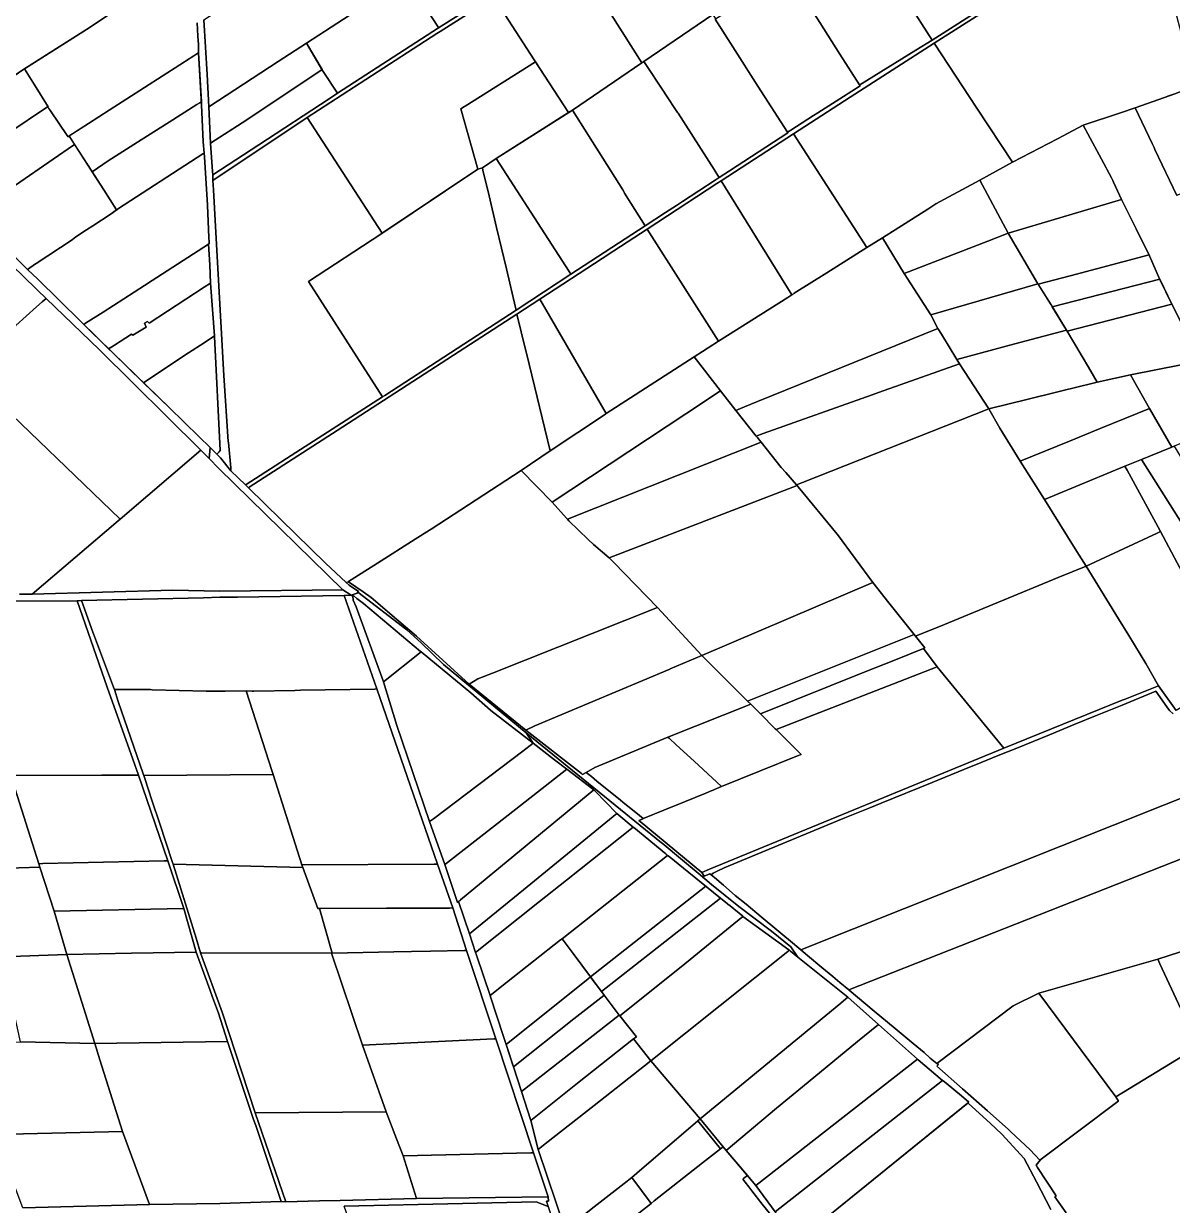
# Model space of a CAD drawing. Header units: metres. Extents: x 3 to 1005126, y 39 to 4383651.
# Drawn here: x 489042 to 489941, y 4373113 to 4374039 of the extents above; entities that cross this region are included whole.
import ezdxf

# ---------------------------------------------------------------- set-up
doc = ezdxf.new("R2010")
doc.units = ezdxf.units.M
doc.header["$MEASUREMENT"] = 0
doc.layers.add('TM_Llucmajor', color=7, linetype='Continuous')

msp = doc.modelspace()

# ---------------------------------------------------------------- linework, layer by layer
at = {"layer": 'TM_Llucmajor', "linetype": 'Continuous', "flags": 128}
for points in [[(489734.33, 4374055.47), (489696.06, 4374115.42), (489755.36, 4374151.7), (489790.31, 4374175.2), (489811.63, 4374189.63), (489855, 4374119.71), (489867.98, 4374098.77), (489844.01, 4374083.51), (489753.3, 4374025.76), (489734.33, 4374055.47)], [(489310.31, 4374125.18), (489350.76, 4374151.03), (489361.27, 4374134.95), (489363.02, 4374132.27), (489396.07, 4374081.69), (489408.02, 4374063.39), (489409.03, 4374061.86), (489366.96, 4374035.47), (489366.34, 4374036.43), (489342.5, 4374073.47), (489339.53, 4374078.1), (489310.34, 4374123.29), (489309.48, 4374124.63), (489310.31, 4374125.18)], [(489526.14, 4374008.02), (489469.5, 4374097.47), (489525.41, 4374132.42), (489581.59, 4374045.78), (489527.71, 4374009.09), (489526.14, 4374008.02)], [(489310.34, 4374123.29), (489339.53, 4374078.1), (489341.81, 4374074.55), (489340.3, 4374073.56), (489334.41, 4374069.69), (489331.17, 4374067.56), (489263.54, 4374023.24), (489241.52, 4374008.88), (489187.26, 4373973.53), (489185.78, 4373998.87), (489183.35, 4374041.62), (489196.65, 4374050.18), (489229.47, 4374071.27), (489309.48, 4374124.63), (489310.34, 4374123.29)], [(489869.64, 4374096.26), (489909.89, 4374123.15), (489924.63, 4374120.67), (489959.23, 4373989.56), (489951.33, 4373986.7), (489943.19, 4373983.72), (489938.58, 4373982.08), (489935.21, 4373980.88), (489912.18, 4373972.7), (489900.85, 4373968.91), (489871.66, 4373959.11), (489851.55, 4373948.58), (489816.22, 4373930.08), (489788.37, 4373972.5), (489755.01, 4374023.34), (489790.66, 4374046.02), (489834.99, 4374074.22), (489863.98, 4374092.66), (489869.64, 4374096.26)], [(489696.82, 4373990.84), (489696.5, 4373990.62), (489681.16, 4374014.71), (489665.43, 4374039.41), (489640.58, 4374078.34), (489639.76, 4374077.82), (489637.82, 4374080.77), (489696.06, 4374115.42), (489734.33, 4374055.47), (489753.3, 4374025.76), (489740.65, 4374017.93), (489696.82, 4373990.84)], [(489471.87, 4373970.97), (489468.74, 4373968.97), (489441.85, 4374010.22), (489410.2, 4374059.28), (489469.5, 4374097.47), (489526.14, 4374008.02), (489471.87, 4373970.97)], [(489341.81, 4374074.55), (489342.5, 4374073.47), (489366.34, 4374036.43), (489366.96, 4374035.47), (489287.91, 4373984.09), (489276.25, 4374002.07), (489263.54, 4374023.24), (489331.17, 4374067.56), (489334.41, 4374069.69), (489340.3, 4374073.56), (489341.81, 4374074.55)], [(489696.5, 4373990.62), (489696.99, 4373989.85), (489683.97, 4373981.61), (489663.78, 4373968.78), (489660.43, 4373966.65), (489642.65, 4373955.31), (489640.06, 4373953.66), (489617, 4373989.72), (489597.26, 4374020.42), (489583.51, 4374042.21), (489583.86, 4374042.43), (489591.42, 4374047.21), (489615.5, 4374062.43), (489639.76, 4374077.82), (489640.58, 4374078.34), (489665.43, 4374039.41), (489681.16, 4374014.71), (489696.5, 4373990.62)], [(489322.78, 4373874.61), (489264.22, 4373965.11), (489365.57, 4374030.8), (489368.3, 4374032.54), (489410.2, 4374059.28), (489441.85, 4374010.22), (489442.86, 4374008.67), (489387.72, 4373974.03), (489387.29, 4373973.76), (489384.32, 4373971.89), (489397.8, 4373924.73), (489322.78, 4373874.61)], [(489640.37, 4373953.18), (489594.74, 4373923.43), (489586.7, 4373918.18), (489585.67, 4373919.78), (489582.69, 4373924.43), (489554.46, 4373968.44), (489553.98, 4373969.18), (489544.35, 4373983.81), (489543.65, 4373984.87), (489527.71, 4374009.09), (489581.59, 4374045.78), (489583.86, 4374042.43), (489583.51, 4374042.21), (489597.26, 4374020.42), (489617, 4373989.72), (489640.06, 4373953.66), (489640.37, 4373953.18)], [(489216.94, 4373963.43), (489188.44, 4373945.09), (489187.26, 4373973.53), (489241.52, 4374008.88), (489263.54, 4374023.24), (489275.91, 4374002.64), (489216.94, 4373963.43)], [(489702.34, 4373863.38), (489644.73, 4373952.28), (489689.28, 4373980.99), (489755.01, 4374023.34), (489788.37, 4373972.5), (489816.22, 4373930.08), (489790.68, 4373916.14), (489756.25, 4373897.5), (489749.9, 4373893.46), (489714.43, 4373870.92), (489702.34, 4373863.38)], [(489177.81, 4374014.87), (489179.04, 4374015.66), (489181.37, 4373977.53), (489180.04, 4373976.51), (489177.89, 4373975.24), (489156.19, 4373961.53), (489134.21, 4373947.67), (489108.54, 4373931.27), (489095.85, 4373922.73), (489095.16, 4373923.8), (489078.25, 4373950.25), (489077.93, 4373950.72), (489092.97, 4373960.38), (489109.23, 4373970.82), (489122.97, 4373979.65), (489164.51, 4374006.32), (489177.81, 4374014.87)], [(489387.72, 4373974.03), (489442.86, 4374008.67), (489468.74, 4373968.97), (489412.21, 4373932.97), (489401.3, 4373925.77), (489397.8, 4373924.73), (489384.32, 4373971.89), (489387.29, 4373973.76), (489387.72, 4373974.03)], [(489511.13, 4373908.41), (489471.87, 4373970.97), (489526.14, 4374008.02), (489527.71, 4374009.09), (489543.65, 4373984.87), (489544.35, 4373983.81), (489553.98, 4373969.18), (489554.46, 4373968.44), (489582.69, 4373924.43), (489585.67, 4373919.78), (489586.7, 4373918.18), (489583.62, 4373916.17), (489558, 4373899.38), (489553.21, 4373896.24), (489544.58, 4373890.66), (489528.73, 4373880.4), (489512.65, 4373905.99), (489512.52, 4373906.2), (489511.13, 4373908.41)], [(488977.09, 4373959.45), (489004.22, 4373977.59), (489016.95, 4373986.11), (489034.88, 4373997.88), (489041.6, 4374002.47), (489042.97, 4374003.34), (489050.76, 4373990.79), (489061.32, 4373973.61), (489061.08, 4373973.46), (489061.05, 4373973.51), (489029.88, 4373952.66), (488974.33, 4373915.51), (488972.74, 4373917.06), (488949.63, 4373939.74), (488977.09, 4373959.45)], [(489216.94, 4373963.43), (489275.91, 4374002.64), (489276.25, 4374002.07), (489287.91, 4373984.09), (489281.43, 4373979.8), (489226.23, 4373943.8), (489190.23, 4373920.33), (489190.14, 4373923.01), (489189.59, 4373930.29), (489188.44, 4373945.09), (489216.94, 4373963.43)], [(489925.51, 4373944.75), (489912.18, 4373972.7), (489935.21, 4373980.88), (489943.19, 4373983.72), (489951.33, 4373986.7), (489983.22, 4373920.97), (489982.08, 4373920.46), (489980.52, 4373919.78), (489953.12, 4373907.7), (489951.17, 4373906.84), (489944.86, 4373904.06), (489927.67, 4373940.22), (489927.01, 4373941.61), (489925.51, 4373944.75)], [(489061.05, 4373973.51), (489063.19, 4373970.32), (489076.19, 4373950.96), (489076.83, 4373950.01), (489077.93, 4373950.72), (489078.25, 4373950.25), (489082.18, 4373944.11), (489081.18, 4373943.55), (489065.33, 4373932.58), (489035.95, 4373912.24), (489000.55, 4373889.93), (488974.33, 4373915.51), (489029.88, 4373952.66), (489061.05, 4373973.51)], [(489180.04, 4373976.51), (489181.37, 4373977.53), (489181.52, 4373974.94), (489182.81, 4373946.07), (489183.5, 4373937.24), (489182.51, 4373936.62), (489116.51, 4373893.78), (489115.54, 4373893.2), (489114.94, 4373892.77), (489104.94, 4373908.59), (489095.85, 4373922.73), (489108.54, 4373931.27), (489134.21, 4373947.67), (489156.19, 4373961.53), (489177.89, 4373975.24), (489180.04, 4373976.51)], [(489263.29, 4373964.51), (489264.22, 4373965.11), (489322.78, 4373874.61), (489321.76, 4373873.93), (489265.12, 4373836.74), (489323.17, 4373746.34), (489244.45, 4373695.89), (489242.73, 4373694.79), (489216.38, 4373677.9), (489215.81, 4373677.55), (489204.53, 4373688.56), (489204.4, 4373690.94), (489202.51, 4373710.73), (489202.42, 4373711.6), (489199.02, 4373763.21), (489196.61, 4373805.06), (489192.35, 4373879.8), (489190.74, 4373908.5), (489190.35, 4373915.9), (489263.29, 4373964.51)], [(489469.26, 4373844.55), (489412.21, 4373932.97), (489471.87, 4373970.97), (489511.13, 4373908.41), (489512.52, 4373906.2), (489512.65, 4373905.99), (489528.73, 4373880.4), (489470.49, 4373842.63), (489469.26, 4373844.55)], [(489812.83, 4373874.58), (489790.68, 4373916.14), (489816.22, 4373930.08), (489851.55, 4373948.58), (489871.66, 4373959.11), (489889.5, 4373925.62), (489889.99, 4373924.73), (489893.7, 4373917.96), (489894.85, 4373915.86), (489895.4, 4373914.64), (489901.67, 4373900.84), (489817.26, 4373875.89), (489812.83, 4373874.58)], [(489081.18, 4373943.55), (489082.18, 4373944.11), (489095.16, 4373923.8), (489104.94, 4373908.59), (489114.94, 4373892.77), (489110.75, 4373889.8), (489096.41, 4373880.45), (489091.46, 4373877.22), (489083.17, 4373871.75), (489080.45, 4373869.66), (489080.24, 4373869.5), (489052.05, 4373850.85), (489051.48, 4373850.46), (489045.19, 4373846.1), (489000.55, 4373889.93), (489035.95, 4373912.24), (489065.33, 4373932.58), (489081.18, 4373943.55)], [(489643.5, 4373826.34), (489588.11, 4373915.51), (489644.73, 4373952.28), (489702.34, 4373863.38), (489670.92, 4373843.53), (489670.82, 4373843.47), (489645.4, 4373827.54), (489645.31, 4373827.48), (489643.5, 4373826.34)], [(489182.51, 4373936.62), (489183.5, 4373937.24), (489183.69, 4373934.37), (489186.09, 4373896.51), (489187.16, 4373871.13), (489187.41, 4373867.68), (489187.52, 4373866.13), (489187.04, 4373865.89), (489142.82, 4373837.43), (489136.81, 4373833.56), (489104.46, 4373812.74), (489090.65, 4373804.02), (489089.38, 4373803.14), (489086.99, 4373805.51), (489053.29, 4373838.62), (489045.28, 4373846.06), (489045.19, 4373846.1), (489051.48, 4373850.46), (489052.05, 4373850.85), (489080.24, 4373869.5), (489080.45, 4373869.66), (489083.17, 4373871.75), (489091.46, 4373877.22), (489096.41, 4373880.45), (489110.75, 4373889.8), (489115.54, 4373893.2), (489116.51, 4373893.78), (489182.51, 4373936.62)], [(489321.76, 4373873.93), (489397.8, 4373924.73), (489401.3, 4373925.77), (489401.77, 4373923.8), (489406.51, 4373903.94), (489412.46, 4373878.96), (489420.16, 4373846.67), (489427.35, 4373816.49), (489427.85, 4373814.4), (489324.89, 4373747.44), (489323.17, 4373746.34), (489265.12, 4373836.74), (489321.76, 4373873.93)], [(489401.77, 4373923.8), (489401.3, 4373925.77), (489412.21, 4373932.97), (489469.26, 4373844.55), (489470.49, 4373842.63), (489427.85, 4373814.4), (489427.35, 4373816.49), (489420.16, 4373846.67), (489412.46, 4373878.96), (489406.51, 4373903.94), (489401.77, 4373923.8)], [(489731.47, 4373843.08), (489714.43, 4373870.92), (489749.9, 4373893.46), (489756.25, 4373897.5), (489790.68, 4373916.14), (489812.83, 4373874.58), (489796.88, 4373868.4), (489731.47, 4373843.08)], [(489586.19, 4373790), (489530.31, 4373877.85), (489584.87, 4373913.4), (489588.11, 4373915.51), (489643.5, 4373826.34), (489640.36, 4373824.35), (489586.19, 4373790)], [(489861.39, 4373841.32), (489836.22, 4373834.63), (489836.03, 4373834.94), (489812.83, 4373874.58), (489817.26, 4373875.89), (489901.67, 4373900.84), (489913.08, 4373877.98), (489923.16, 4373857.74), (489861.39, 4373841.32)], [(489498.24, 4373733.3), (489446.39, 4373822.95), (489495.15, 4373854.84), (489504.28, 4373860.82), (489530.31, 4373877.85), (489586.19, 4373790), (489573.57, 4373781.91), (489566.96, 4373777.67), (489498.24, 4373733.3)], [(489587.79, 4373751.14), (489566.96, 4373777.67), (489573.57, 4373781.91), (489586.19, 4373790), (489640.36, 4373824.35), (489643.5, 4373826.34), (489645.31, 4373827.48), (489645.4, 4373827.54), (489670.82, 4373843.47), (489670.92, 4373843.53), (489702.34, 4373863.38), (489714.43, 4373870.92), (489731.47, 4373843.08), (489752.21, 4373810.77), (489757.86, 4373800), (489616.65, 4373742.76), (489606.34, 4373738.59), (489603.35, 4373737.37), (489599.63, 4373735.86), (489587.79, 4373751.14)], [(489752.21, 4373810.77), (489731.47, 4373843.08), (489796.88, 4373868.4), (489812.83, 4373874.58), (489836.03, 4373834.94), (489752.21, 4373810.77)], [(489188.58, 4373835.34), (489183.59, 4373832.39), (489140.56, 4373804.26), (489139.22, 4373805.37), (489136.78, 4373804.26), (489138.26, 4373801), (489127.77, 4373794.81), (489126.66, 4373795.58), (489113.37, 4373786.98), (489111.31, 4373785.59), (489109.87, 4373784.72), (489108.73, 4373784.03), (489089.38, 4373803.14), (489090.65, 4373804.02), (489104.46, 4373812.74), (489136.81, 4373833.56), (489142.82, 4373837.43), (489187.04, 4373865.89), (489187.87, 4373849.93), (489188.58, 4373835.34)], [(489931.28, 4373838.93), (489931.49, 4373838.5), (489847.35, 4373816.84), (489846.41, 4373818.38), (489836.22, 4373834.63), (489861.39, 4373841.32), (489923.16, 4373857.74), (489923.55, 4373856.97), (489931.28, 4373838.93)], [(488966.96, 4373796.12), (488966.24, 4373796.82), (488994.51, 4373818.74), (488994.7, 4373818.88), (489012.15, 4373832.65), (489012.34, 4373832.8), (489015.04, 4373834.97), (489033.04, 4373849.46), (489051.77, 4373831.33), (489053.22, 4373829.91), (489059.79, 4373823.56), (489056.73, 4373820.83), (489052.23, 4373816.82), (489036.04, 4373802.4), (488996.26, 4373767.59), (488989.26, 4373774.32), (488987.2, 4373776.3), (488986.04, 4373777.4), (488966.96, 4373796.12)], [(489191.64, 4373794.12), (489183.56, 4373788.84), (489171.3, 4373780.82), (489155.22, 4373770.15), (489136.07, 4373757.55), (489135.91, 4373757.7), (489111.98, 4373780.82), (489108.73, 4373784.03), (489109.87, 4373784.72), (489111.31, 4373785.59), (489113.37, 4373786.98), (489126.66, 4373795.58), (489127.77, 4373794.81), (489138.26, 4373801), (489136.78, 4373804.26), (489139.22, 4373805.37), (489140.56, 4373804.26), (489183.59, 4373832.39), (489188.58, 4373835.34), (489191.64, 4373794.12)], [(489757.86, 4373800), (489752.21, 4373810.77), (489836.03, 4373834.94), (489846.41, 4373818.38), (489858.59, 4373798.62), (489817.93, 4373787.83), (489772.64, 4373775.8), (489760.59, 4373795.54), (489757.86, 4373800)], [(489941.03, 4373819.04), (489859.02, 4373797.88), (489858.59, 4373798.62), (489847.35, 4373816.84), (489931.49, 4373838.5), (489941.03, 4373819.04)], [(489101.31, 4373783.41), (489181.06, 4373704.81), (489117.78, 4373650.78), (489032.9, 4373732.38), (488996.26, 4373767.59), (489036.04, 4373802.4), (489052.23, 4373816.82), (489056.73, 4373820.83), (489059.79, 4373823.56), (489101.31, 4373783.41)], [(489431.68, 4373797.26), (489428.3, 4373811.12), (489446.17, 4373822.8), (489446.39, 4373822.95), (489498.24, 4373733.3), (489497.58, 4373732.87), (489454.41, 4373704.24), (489437.82, 4373772.14), (489431.68, 4373797.26)], [(489956.76, 4373771.1), (489948.27, 4373771.59), (489908.51, 4373763.74), (489882.45, 4373758.02), (489875.66, 4373769.57), (489859.02, 4373797.88), (489941.03, 4373819.04), (489964.44, 4373772.62), (489956.76, 4373771.1)], [(489243.6, 4373650.42), (489218.12, 4373675.29), (489218.76, 4373675.7), (489287.52, 4373720.14), (489428.3, 4373811.12), (489431.68, 4373797.26), (489437.82, 4373772.14), (489454.41, 4373704.24), (489431.59, 4373688.75), (489361.11, 4373642.88), (489359.86, 4373642.07), (489348.81, 4373634.94), (489319.25, 4373616.17), (489301.52, 4373604.91), (489296.61, 4373601.8), (489296.41, 4373601.73), (489294.82, 4373601.17), (489278.64, 4373616.21), (489243.6, 4373650.42)], [(489615.64, 4373715.79), (489599.63, 4373735.86), (489603.35, 4373737.37), (489606.34, 4373738.59), (489616.65, 4373742.76), (489757.86, 4373800), (489760.59, 4373795.54), (489772.64, 4373775.8), (489774.81, 4373772.41), (489711.29, 4373749.81), (489706.31, 4373748.05), (489621.12, 4373717.74), (489615.64, 4373715.79)], [(489774.81, 4373772.41), (489772.64, 4373775.8), (489817.93, 4373787.83), (489858.59, 4373798.62), (489875.66, 4373769.57), (489882.45, 4373758.02), (489874.2, 4373755.98), (489871.93, 4373755.42), (489828.6, 4373744.71), (489797.58, 4373737.05), (489774.81, 4373772.41)], [(489155.22, 4373770.15), (489171.3, 4373780.82), (489183.56, 4373788.84), (489191.64, 4373794.12), (489191.66, 4373793.61), (489196.04, 4373704.58), (489195.41, 4373703.52), (489194.53, 4373702.72), (489193.38, 4373701.69), (489188.23, 4373706.73), (489179.53, 4373715.25), (489156.22, 4373738.08), (489136.07, 4373757.55), (489155.22, 4373770.15)], [(489455.94, 4373664.02), (489431.59, 4373688.75), (489454.41, 4373704.24), (489497.58, 4373732.87), (489498.24, 4373733.3), (489566.96, 4373777.67), (489587.79, 4373751.14), (489560.55, 4373733.14), (489455.94, 4373664.02)], [(489616.59, 4373714.6), (489615.64, 4373715.79), (489621.12, 4373717.74), (489706.31, 4373748.05), (489711.29, 4373749.81), (489774.81, 4373772.41), (489797.58, 4373737.05), (489651.79, 4373679.42), (489647.21, 4373677.61), (489638.8, 4373687.17), (489635.27, 4373691.19), (489619.45, 4373711.02), (489618.34, 4373712.41), (489616.59, 4373714.6)], [(489956.76, 4373771.1), (489979.41, 4373730.6), (489983.01, 4373724.16), (489942.89, 4373707.89), (489940.98, 4373707.07), (489923.59, 4373737.41), (489908.51, 4373763.74), (489948.27, 4373771.59), (489956.76, 4373771.1)], [(489860.84, 4373711.87), (489822.33, 4373696.19), (489806.25, 4373721.88), (489797.58, 4373737.05), (489828.6, 4373744.71), (489871.93, 4373755.42), (489874.2, 4373755.98), (489882.45, 4373758.02), (489908.51, 4373763.74), (489923.59, 4373737.41), (489884.79, 4373721.62), (489860.84, 4373711.87)], [(489467.15, 4373651.38), (489455.94, 4373664.02), (489560.55, 4373733.14), (489587.79, 4373751.14), (489599.63, 4373735.86), (489615.64, 4373715.79), (489616.59, 4373714.6), (489618.34, 4373712.41), (489619.45, 4373711.02), (489467.82, 4373650.62), (489467.15, 4373651.38)], [(489647.62, 4373677.12), (489647.21, 4373677.61), (489651.79, 4373679.42), (489797.58, 4373737.05), (489806.25, 4373721.88), (489822.33, 4373696.19), (489841.15, 4373666.1), (489859.2, 4373637.24), (489866.63, 4373625.34), (489873.79, 4373613.9), (489852.05, 4373604.95), (489758.66, 4373566.53), (489746.12, 4373561.37), (489740.4, 4373559.02), (489739.31, 4373560.38), (489719.54, 4373585.23), (489706.95, 4373601.06), (489679.23, 4373638.78), (489679.12, 4373638.91), (489648.56, 4373675.97), (489647.62, 4373677.12)], [(489841.15, 4373666.1), (489822.33, 4373696.19), (489860.84, 4373711.87), (489884.79, 4373721.62), (489923.59, 4373737.41), (489940.98, 4373707.07), (489924.34, 4373700.3), (489917.11, 4373697.35), (489904.28, 4373692.13), (489876.47, 4373680.67), (489841.15, 4373666.1)], [(489048.89, 4373592.07), (489116.29, 4373649.51), (489117.78, 4373650.78), (489181.06, 4373704.81), (489187.37, 4373698.3), (489194.94, 4373690.27), (489292.17, 4373595.45), (489195.81, 4373594.45), (489159.05, 4373595), (489048.89, 4373592.07)], [(489194.94, 4373690.27), (489187.37, 4373698.3), (489188.23, 4373706.73), (489196.32, 4373698.81), (489204.53, 4373688.56), (489215.81, 4373677.55), (489218.12, 4373675.29), (489243.6, 4373650.42), (489278.64, 4373616.21), (489294.82, 4373601.17), (489297.1, 4373599.05), (489304.29, 4373593.96), (489303.21, 4373592.74), (489298.6, 4373591.09), (489292.17, 4373595.45), (489194.94, 4373690.27)], [(489468.95, 4373649.35), (489467.82, 4373650.62), (489619.45, 4373711.02), (489635.27, 4373691.19), (489638.8, 4373687.17), (489647.21, 4373677.61), (489647.62, 4373677.12), (489500.48, 4373620.38), (489488.28, 4373630.77), (489484.07, 4373634.66), (489468.95, 4373649.35)], [(489971.38, 4373611.61), (489917.11, 4373697.35), (489924.34, 4373700.3), (489940.98, 4373707.07), (489942.89, 4373707.89), (489994.4, 4373621.59), (489976.75, 4373613.94), (489971.38, 4373611.61)], [(489905.95, 4373689.06), (489904.28, 4373692.13), (489917.11, 4373697.35), (489971.38, 4373611.61), (489952.78, 4373602.39), (489945.15, 4373616.61), (489932.06, 4373641.05), (489928.39, 4373647.8), (489905.95, 4373689.06)], [(489468.95, 4373649.35), (489484.07, 4373634.66), (489488.28, 4373630.77), (489500.48, 4373620.38), (489501.9, 4373619.17), (489504.27, 4373616.73), (489538.34, 4373581.62), (489409.27, 4373530.25), (489397.82, 4373525.69), (489390.84, 4373521.49), (489349.79, 4373559.21), (489336.01, 4373570.85), (489314.22, 4373589.29), (489307.92, 4373593.83), (489296.41, 4373601.73), (489296.61, 4373601.8), (489301.52, 4373604.91), (489319.25, 4373616.17), (489348.81, 4373634.94), (489359.86, 4373642.07), (489361.11, 4373642.88), (489431.59, 4373688.75), (489455.94, 4373664.02), (489467.15, 4373651.38), (489467.82, 4373650.62), (489468.95, 4373649.35)], [(489859.2, 4373637.24), (489841.15, 4373666.1), (489876.47, 4373680.67), (489904.28, 4373692.13), (489905.95, 4373689.06), (489928.39, 4373647.8), (489932.06, 4373641.05), (489929.36, 4373639.8), (489873.79, 4373613.9), (489866.63, 4373625.34), (489859.2, 4373637.24)], [(489501.9, 4373619.17), (489500.48, 4373620.38), (489647.62, 4373677.12), (489648.56, 4373675.97), (489679.12, 4373638.91), (489679.23, 4373638.78), (489706.95, 4373601.06), (489572.95, 4373544.01), (489538.34, 4373581.62), (489504.27, 4373616.73), (489501.9, 4373619.17)], [(489899.18, 4373572.64), (489873.79, 4373613.9), (489929.36, 4373639.8), (489932.06, 4373641.05), (489945.15, 4373616.61), (489952.78, 4373602.39), (489985.75, 4373539.79), (489991.26, 4373529.33), (489944.39, 4373500.87), (489930.53, 4373520.31), (489920.6, 4373537.82), (489907.18, 4373559.64), (489899.18, 4373572.64)], [(489747.66, 4373549.9), (489740.4, 4373559.02), (489746.12, 4373561.37), (489758.66, 4373566.53), (489852.05, 4373604.95), (489873.79, 4373613.9), (489899.18, 4373572.64), (489907.18, 4373559.64), (489920.6, 4373537.82), (489930.53, 4373520.31), (489904.48, 4373509.81), (489903.63, 4373509.47), (489902.11, 4373508.87), (489809.39, 4373471.4), (489791.69, 4373492.99), (489757.23, 4373535.03), (489746.51, 4373549.44), (489747.66, 4373549.9)], [(489392.3, 4373514.61), (489353.38, 4373546.77), (489352.93, 4373547.15), (489308.32, 4373584.58), (489306.07, 4373586.32), (489303.03, 4373588.67), (489300.79, 4373590.7), (489300.01, 4373590.31), (489298.6, 4373591.09), (489303.21, 4373592.74), (489303.84, 4373593.46), (489342.18, 4373564.11), (489353.36, 4373553.92), (489370.97, 4373536.97), (489435.54, 4373483.37), (489441.1, 4373475.36), (489407.89, 4373500.99), (489407.6, 4373501.25), (489392.3, 4373514.61)], [(489588.21, 4373528.9), (489572.95, 4373544.01), (489706.95, 4373601.06), (489719.54, 4373585.23), (489739.31, 4373560.38), (489608.88, 4373508.28), (489588.21, 4373528.9)], [(489004.06, 4373586.59), (489084.26, 4373586.84), (489107.51, 4373519.08), (489127.71, 4373462.88), (489132.26, 4373450.25), (489129.88, 4373450.24), (489103.44, 4373450.18), (489032.1, 4373450), (489029.61, 4373449.99), (489027.7, 4373449.97), (489005.71, 4373515.2), (489004.81, 4373517.88), (488981.8, 4373586.47), (488981.5, 4373587.36), (489004.06, 4373586.59)], [(489084.26, 4373586.84), (489084.7, 4373586.83), (489087.63, 4373586.91), (489096.42, 4373562.28), (489096.95, 4373560.8), (489112.69, 4373519.14), (489113.34, 4373517.42), (489116.18, 4373507.99), (489135.82, 4373451.22), (489136.24, 4373449.98), (489137, 4373447.7), (489142.64, 4373430.71), (489148.83, 4373412.11), (489158.6, 4373382.75), (489159.27, 4373380.58), (489177.23, 4373322.59), (489180.81, 4373311.07), (489197.61, 4373264.83), (489223.59, 4373185.92), (489247.46, 4373116.28), (489243.91, 4373116.45), (489223.86, 4373176.07), (489222.28, 4373180.75), (489201.72, 4373241.86), (489194.64, 4373263.9), (489190.08, 4373276.48), (489188.23, 4373281.58), (489177.28, 4373311.81), (489167.64, 4373345.97), (489155.09, 4373383.29), (489132.26, 4373450.25), (489127.71, 4373462.88), (489107.51, 4373519.08), (489084.26, 4373586.84)], [(489096.42, 4373562.28), (489087.63, 4373586.91), (489183.02, 4373589.19), (489195.9, 4373589.52), (489198.97, 4373589.57), (489209.58, 4373589.73), (489293.16, 4373591), (489318.76, 4373517.75), (489317.04, 4373517.72), (489259.03, 4373516.75), (489254.54, 4373516.67), (489222.47, 4373516.08), (489221.08, 4373516.1), (489216.36, 4373516.17), (489199.99, 4373516.12), (489186.43, 4373516.08), (489185.02, 4373516.12), (489142.97, 4373517.19), (489141.55, 4373517.23), (489135.36, 4373517.39), (489134.02, 4373517.42), (489113.34, 4373517.42), (489112.69, 4373519.14), (489096.95, 4373560.8), (489096.42, 4373562.28)], [(489353.38, 4373546.77), (489323.87, 4373523.28), (489323.58, 4373524.1), (489302.61, 4373581.98), (489300.24, 4373587.33), (489300.01, 4373590.31), (489300.79, 4373590.7), (489303.03, 4373588.67), (489306.07, 4373586.32), (489308.32, 4373584.58), (489352.93, 4373547.15), (489353.38, 4373546.77)], [(489435.2, 4373485.4), (489390.84, 4373521.49), (489397.82, 4373525.69), (489409.27, 4373530.25), (489538.34, 4373581.62), (489572.95, 4373544.01), (489548.38, 4373533.53), (489547.93, 4373533.34), (489442.45, 4373488.91), (489435.2, 4373485.4)], [(489611.31, 4373505.85), (489608.88, 4373508.28), (489739.31, 4373560.38), (489740.4, 4373559.02), (489747.66, 4373549.9), (489746.51, 4373549.44), (489724.62, 4373540.68), (489700.23, 4373530.9), (489618.88, 4373498.3), (489611.31, 4373505.85)], [(489334.44, 4373489.09), (489323.87, 4373523.28), (489353.38, 4373546.77), (489392.3, 4373514.61), (489407.6, 4373501.25), (489407.89, 4373500.99), (489441.1, 4373475.36), (489432.96, 4373469.17), (489363.17, 4373416.02), (489360.04, 4373414.06), (489334.44, 4373489.09)], [(489630.6, 4373486.6), (489618.88, 4373498.3), (489700.23, 4373530.9), (489724.62, 4373540.68), (489746.51, 4373549.44), (489757.23, 4373535.03), (489631.28, 4373485.92), (489630.6, 4373486.6)], [(489482.58, 4373452.48), (489480.1, 4373450.95), (489479.77, 4373450.74), (489478.77, 4373451.56), (489435.2, 4373485.4), (489442.45, 4373488.91), (489547.93, 4373533.34), (489548.38, 4373533.53), (489572.95, 4373544.01), (489588.21, 4373528.9), (489608.88, 4373508.28), (489611.31, 4373505.85), (489546.59, 4373479.96), (489489.3, 4373456.31), (489489.25, 4373456.37), (489482.58, 4373452.48)], [(489588.52, 4373441.32), (489648.01, 4373465.34), (489650.79, 4373466.46), (489631.28, 4373485.92), (489757.23, 4373535.03), (489791.69, 4373492.99), (489809.39, 4373471.4), (489593.69, 4373382.8), (489578.97, 4373376.56), (489573.02, 4373374.04), (489524.69, 4373413.9), (489523.77, 4373414.66), (489523.93, 4373414.76), (489528.01, 4373416.48), (489543.41, 4373422.99), (489559.55, 4373429.46), (489576.08, 4373436.17), (489580.44, 4373437.94), (489582, 4373438.58), (489583.48, 4373439.21), (489584.7, 4373439.72), (489588.52, 4373441.32)], [(489116.18, 4373507.99), (489113.34, 4373517.42), (489134.02, 4373517.42), (489135.36, 4373517.39), (489141.55, 4373517.23), (489142.97, 4373517.19), (489185.02, 4373516.12), (489186.43, 4373516.08), (489199.99, 4373516.12), (489216.36, 4373516.17), (489236.76, 4373453.1), (489237.47, 4373450.88), (489136.24, 4373449.98), (489135.82, 4373451.22), (489116.18, 4373507.99)], [(489216.36, 4373516.17), (489221.08, 4373516.1), (489222.47, 4373516.08), (489254.54, 4373516.67), (489259.03, 4373516.75), (489317.04, 4373517.72), (489318.76, 4373517.75), (489366.08, 4373380.65), (489363.59, 4373380.63), (489260.03, 4373380.1), (489237.47, 4373450.88), (489236.76, 4373453.1), (489216.36, 4373516.17)], [(489588.52, 4373441.32), (489573.99, 4373454.73), (489567.01, 4373461.16), (489552.99, 4373474.06), (489547.38, 4373479.24), (489546.59, 4373479.96), (489611.31, 4373505.85), (489618.88, 4373498.3), (489630.6, 4373486.6), (489631.28, 4373485.92), (489650.79, 4373466.46), (489648.01, 4373465.34), (489588.52, 4373441.32)], [(489506.52, 4373420.24), (489489.26, 4373438.07), (489488.43, 4373438.72), (489467.36, 4373454.99), (489457.83, 4373462.4), (489441.1, 4373475.36), (489435.54, 4373483.37), (489541.5, 4373397.27), (489541.9, 4373397.1), (489557.85, 4373383.81), (489570.18, 4373373.54), (489580.7, 4373364.77), (489602.11, 4373347.53), (489627.49, 4373328.26), (489642.77, 4373315.9), (489648.22, 4373307.89), (489642.47, 4373312.55), (489641.64, 4373313.17), (489641.11, 4373313.57), (489605.19, 4373339.75), (489605.26, 4373339.82), (489595.17, 4373347.95), (489593.37, 4373349.41), (489593.19, 4373349.56), (489587.77, 4373353.93), (489558.75, 4373377.36), (489547.46, 4373386.47), (489546.27, 4373387.45), (489544.83, 4373388.64), (489519.91, 4373409.19), (489519.45, 4373409.57), (489506.52, 4373420.24)], [(489371.89, 4373380.23), (489360.04, 4373414.06), (489363.17, 4373416.02), (489432.96, 4373469.17), (489441.1, 4373475.36), (489457.83, 4373462.4), (489467.36, 4373454.99), (489421.49, 4373419.07), (489374.11, 4373381.97), (489371.89, 4373380.23)], [(489482.58, 4373452.48), (489489.25, 4373456.37), (489489.3, 4373456.31), (489546.59, 4373479.96), (489547.38, 4373479.24), (489552.99, 4373474.06), (489567.01, 4373461.16), (489573.99, 4373454.73), (489588.52, 4373441.32), (489584.7, 4373439.72), (489583.48, 4373439.21), (489582, 4373438.58), (489580.44, 4373437.94), (489576.08, 4373436.17), (489559.55, 4373429.46), (489543.41, 4373422.99), (489528.01, 4373416.48), (489527.08, 4373416.4), (489524.37, 4373418.59), (489518.74, 4373423.1), (489512.81, 4373427.91), (489507.75, 4373431.95), (489500.22, 4373438.09), (489490.99, 4373445.59), (489486.79, 4373449.11), (489482.58, 4373452.48)], [(489381.84, 4373350.68), (489371.89, 4373380.23), (489374.11, 4373381.97), (489421.49, 4373419.07), (489467.36, 4373454.99), (489488.43, 4373438.72), (489384.1, 4373352.55), (489381.84, 4373350.68)], [(488976.81, 4373448.64), (489028.06, 4373448.91), (489027.7, 4373449.97), (489029.61, 4373449.99), (489032.1, 4373450), (489054.07, 4373380.96), (489054.98, 4373378.12), (489005.44, 4373376.68), (488997.07, 4373376.44), (488951.81, 4373375.12), (488951.17, 4373377.05), (488945.72, 4373392.55), (488926.11, 4373448.27), (488976.81, 4373448.64)], [(489054.07, 4373380.96), (489032.1, 4373450), (489103.44, 4373450.18), (489129.88, 4373450.24), (489132.26, 4373450.25), (489155.09, 4373383.29), (489152.17, 4373383.22), (489057.16, 4373381.03), (489054.07, 4373380.96)], [(489137, 4373447.7), (489136.24, 4373449.98), (489237.47, 4373450.88), (489260.03, 4373380.1), (489260.82, 4373377.93), (489159.27, 4373380.58), (489158.6, 4373382.75), (489148.83, 4373412.11), (489142.64, 4373430.71), (489137, 4373447.7)], [(489391.12, 4373325.99), (489382.73, 4373351.42), (489384.1, 4373352.55), (489488.43, 4373438.72), (489489.26, 4373438.07), (489506.52, 4373420.24), (489436.25, 4373362.88), (489391.12, 4373325.99)], [(489688.03, 4373282.25), (489681.16, 4373287.98), (489675.53, 4373292.67), (489667.12, 4373299.57), (489655.91, 4373308.98), (489650.46, 4373313.6), (489976.44, 4373443.4), (489977.44, 4373441.73), (489995.57, 4373411.94), (489997.62, 4373408.57), (489999.67, 4373405.21), (489998.92, 4373404.82), (489950.43, 4373385.67), (489688.03, 4373282.25)], [(489395.94, 4373311.37), (489391.12, 4373325.99), (489436.25, 4373362.88), (489506.52, 4373420.24), (489519.45, 4373409.57), (489467.05, 4373368), (489446.06, 4373351.28), (489395.94, 4373311.37)], [(489467.05, 4373368), (489519.45, 4373409.57), (489519.91, 4373409.19), (489544.83, 4373388.64), (489546.27, 4373387.45), (489463.68, 4373322.22), (489462.42, 4373321.23), (489420.18, 4373287.87), (489407.32, 4373277.71), (489396.63, 4373309.32), (489395.94, 4373311.37), (489446.06, 4373351.28), (489467.05, 4373368)], [(489757.01, 4373224.49), (489751.72, 4373228.65), (489746.99, 4373233.1), (489738.41, 4373240.2), (489724.31, 4373252.07), (489708.03, 4373265.59), (489688.36, 4373281.97), (489688.03, 4373282.25), (489950.43, 4373385.67), (489998.92, 4373404.82), (489999.67, 4373405.21), (490008.2, 4373391.21), (490016.54, 4373376.05), (490023.62, 4373363.82), (490036.24, 4373342.01), (490036.93, 4373340.83), (490035.88, 4373340.49), (489929.9, 4373306.27), (489836.77, 4373279.51), (489816.71, 4373269.81), (489757.01, 4373224.49)], [(489054.98, 4373378.12), (489054.07, 4373380.96), (489057.16, 4373381.03), (489152.17, 4373383.22), (489155.09, 4373383.29), (489167.64, 4373345.97), (489167.11, 4373345.96), (489066.1, 4373343.7), (489054.98, 4373378.12)], [(489159.27, 4373380.58), (489260.82, 4373377.93), (489272.46, 4373345.78), (489273.79, 4373345.79), (489283.84, 4373310.91), (489283.3, 4373310.89), (489181.55, 4373311.07), (489180.81, 4373311.07), (489177.23, 4373322.59), (489159.27, 4373380.58)], [(489260.82, 4373377.93), (489260.03, 4373380.1), (489363.59, 4373380.63), (489366.08, 4373380.65), (489378.09, 4373346.28), (489375.56, 4373346.26), (489326.36, 4373346.04), (489273.79, 4373345.79), (489272.46, 4373345.78), (489260.82, 4373377.93)], [(489575.44, 4373363.88), (489576.22, 4373363.25), (489485.96, 4373292.46), (489485.95, 4373292.47), (489472.4, 4373310.57), (489463.68, 4373322.22), (489546.27, 4373387.45), (489547.46, 4373386.47), (489558.75, 4373377.36), (489575.44, 4373363.88)], [(488961.12, 4373347.18), (488951.81, 4373375.12), (488997.07, 4373376.44), (489005.44, 4373376.68), (489054.98, 4373378.12), (489066.1, 4373343.7), (489076.03, 4373309.9), (489025.12, 4373308.16), (488984.68, 4373306.96), (488974.61, 4373306.67), (488966.16, 4373332.05), (488961.12, 4373347.18)], [(489576.22, 4373363.25), (489576.69, 4373362.87), (489587.77, 4373353.93), (489494.63, 4373280.88), (489486.31, 4373291.99), (489485.96, 4373292.46), (489576.22, 4373363.25)], [(489508.44, 4373262.43), (489494.63, 4373280.88), (489587.77, 4373353.93), (489593.19, 4373349.56), (489593.37, 4373349.41), (489595.17, 4373347.95), (489605.26, 4373339.82), (489605.19, 4373339.75), (489556.9, 4373300.25), (489508.83, 4373261.93), (489508.44, 4373262.43)], [(489076.03, 4373309.9), (489066.1, 4373343.7), (489167.11, 4373345.96), (489167.64, 4373345.97), (489177.28, 4373311.81), (489126.55, 4373310.86), (489076.03, 4373309.9)], [(489283.84, 4373310.91), (489273.79, 4373345.79), (489326.36, 4373346.04), (489375.56, 4373346.26), (489378.09, 4373346.28), (489388.94, 4373313.06), (489386.95, 4373313.03), (489360.65, 4373312.49), (489345.91, 4373312.19), (489331.94, 4373311.89), (489283.84, 4373310.91)], [(489519.7, 4373243.81), (489521.88, 4373245.54), (489508.83, 4373261.93), (489556.9, 4373300.25), (489605.19, 4373339.75), (489641.11, 4373313.57), (489641.64, 4373313.17), (489533.28, 4373226.75), (489519.7, 4373243.81)], [(489463.68, 4373322.22), (489472.4, 4373310.57), (489485.96, 4373292.46), (489484.04, 4373290.91), (489484.02, 4373290.89), (489419.94, 4373239.32), (489417.81, 4373245.8), (489407.4, 4373277.45), (489407.32, 4373277.71), (489420.18, 4373287.87), (489462.42, 4373321.23), (489463.68, 4373322.22)], [(489039.84, 4373241.42), (489025.12, 4373308.16), (489076.03, 4373309.9), (489097.89, 4373240.31), (489039.84, 4373241.42)], [(489097.89, 4373240.31), (489076.03, 4373309.9), (489126.55, 4373310.86), (489177.28, 4373311.81), (489188.23, 4373281.58), (489190.08, 4373276.48), (489194.64, 4373263.9), (489201.72, 4373241.86), (489097.89, 4373240.31)], [(489197.61, 4373264.83), (489180.81, 4373311.07), (489181.55, 4373311.07), (489283.3, 4373310.89), (489307.4, 4373238.89), (489326.03, 4373186.75), (489223.59, 4373185.92), (489197.61, 4373264.83)], [(489307.4, 4373238.89), (489283.3, 4373310.89), (489283.84, 4373310.91), (489331.94, 4373311.89), (489345.91, 4373312.19), (489360.65, 4373312.49), (489386.95, 4373313.03), (489388.94, 4373313.06), (489411.73, 4373243.83), (489410.3, 4373243.89), (489307.4, 4373238.89)], [(489571.75, 4373181.28), (489533.28, 4373226.75), (489641.64, 4373313.17), (489642.47, 4373312.55), (489648.22, 4373307.89), (489687.47, 4373276.47), (489682.18, 4373272.12), (489681.87, 4373271.86), (489571.75, 4373181.28)], [(489897.22, 4373198.51), (489836.77, 4373279.51), (489929.9, 4373306.27), (489931.61, 4373302.55), (489947.86, 4373267.29), (489961.48, 4373237.73), (489961.27, 4373237.6), (489897.22, 4373198.51)], [(489484.04, 4373290.91), (489485.96, 4373292.46), (489494.63, 4373280.88), (489496.67, 4373278.15), (489496.31, 4373277.87), (489472.91, 4373259.55), (489425.69, 4373221.8), (489425.64, 4373222), (489425.5, 4373222.43), (489419.94, 4373239.32), (489484.02, 4373290.89), (489484.04, 4373290.91)], [(489496.67, 4373278.15), (489508.44, 4373262.43), (489431.83, 4373202.62), (489425.69, 4373221.8), (489472.91, 4373259.55), (489496.31, 4373277.87), (489496.67, 4373278.15)], [(489812.72, 4373173.05), (489796.78, 4373187.6), (489777.14, 4373204.67), (489756.91, 4373222.45), (489758.21, 4373223.75), (489757.04, 4373224.46), (489757.01, 4373224.49), (489816.71, 4373269.81), (489836.77, 4373279.51), (489897.22, 4373198.51), (489899.19, 4373195.15), (489898.63, 4373194.73), (489837.65, 4373148.98), (489830.05, 4373156.93), (489815.04, 4373170.93), (489812.72, 4373173.05)], [(489592.12, 4373156.48), (489571.75, 4373181.28), (489681.87, 4373271.86), (489682.18, 4373272.12), (489687.47, 4373276.47), (489711.36, 4373255.18), (489694.96, 4373241.67), (489651.87, 4373206.18), (489631.57, 4373189.45), (489592.12, 4373156.48)], [(489439.11, 4373179.85), (489431.83, 4373202.62), (489508.44, 4373262.43), (489508.83, 4373261.93), (489521.88, 4373245.54), (489519.7, 4373243.81), (489475.86, 4373209.02), (489439.11, 4373179.85)], [(489615.32, 4373128.91), (489592.12, 4373156.48), (489631.57, 4373189.45), (489651.87, 4373206.18), (489694.96, 4373241.67), (489711.36, 4373255.18), (489741.93, 4373227.94), (489714.5, 4373206.48), (489615.32, 4373128.91)], [(489010.65, 4373197.74), (488997, 4373241.28), (489002.15, 4373241.3), (489039.84, 4373241.42), (489097.89, 4373240.31), (489101.92, 4373227.51), (489119.63, 4373171.32), (489019.68, 4373168.96), (489010.65, 4373197.74)], [(489101.92, 4373227.51), (489097.89, 4373240.31), (489201.72, 4373241.86), (489222.28, 4373180.75), (489223.86, 4373176.07), (489243.91, 4373116.45), (489195.71, 4373114.82), (489140.74, 4373114.18), (489119.63, 4373171.32), (489101.92, 4373227.51)], [(489326.03, 4373186.75), (489307.4, 4373238.89), (489410.3, 4373243.89), (489411.73, 4373243.83), (489441.28, 4373154.68), (489439.28, 4373154.63), (489339.21, 4373152.29), (489334.12, 4373165.6), (489326.03, 4373186.75)], [(489445.06, 4373157.27), (489439.11, 4373179.85), (489475.86, 4373209.02), (489519.7, 4373243.81), (489533.28, 4373226.75), (489488.74, 4373191.67), (489450.49, 4373161.55), (489445.06, 4373157.27)], [(489466.12, 4373094.5), (489445.06, 4373157.27), (489450.49, 4373161.55), (489488.74, 4373191.67), (489533.28, 4373226.75), (489571.75, 4373181.28), (489570.03, 4373179.78), (489522.2, 4373138.72), (489518.29, 4373135.37), (489512.29, 4373130.65), (489488.84, 4373112.22), (489468.9, 4373096.55), (489466.12, 4373094.5)], [(489630.4, 4373108.35), (489615.32, 4373128.91), (489714.5, 4373206.48), (489741.93, 4373227.94), (489742.4, 4373227.52), (489761.41, 4373211.35), (489630.4, 4373108.35)], [(489648.49, 4373085.86), (489630.4, 4373108.35), (489761.41, 4373211.35), (489762.09, 4373210.85), (489764.23, 4373209.04), (489776.24, 4373199.17), (489782.16, 4373194.3), (489648.49, 4373085.86)], [(489247.46, 4373116.28), (489223.59, 4373185.92), (489326.03, 4373186.75), (489334.12, 4373165.6), (489339.21, 4373152.29), (489349.67, 4373118.79), (489289.98, 4373117.32), (489273.78, 4373116.93), (489247.46, 4373116.28)], [(489533.29, 4373114.9), (489518.29, 4373135.37), (489522.2, 4373138.72), (489570.03, 4373179.78), (489587.63, 4373157.7), (489573.71, 4373146.78), (489535.83, 4373116.95), (489533.29, 4373114.9)], [(489587.63, 4373157.7), (489570.03, 4373179.78), (489571.75, 4373181.28), (489589.75, 4373159.37), (489587.63, 4373157.7)], [(489041.53, 4373111.61), (489019.68, 4373168.96), (489119.63, 4373171.32), (489140.74, 4373114.18), (489041.53, 4373111.61)], [(489349.67, 4373118.79), (489339.21, 4373152.29), (489439.28, 4373154.63), (489441.28, 4373154.68), (489452.74, 4373120.03), (489349.67, 4373118.79)], [(489474.78, 4373067.93), (489466.12, 4373094.5), (489468.9, 4373096.55), (489488.84, 4373112.22), (489512.29, 4373130.65), (489518.29, 4373135.37), (489533.29, 4373114.9), (489523.79, 4373107.27), (489517.06, 4373101.82), (489494.39, 4373083.35), (489486.02, 4373076.64), (489475.49, 4373068.49), (489475.15, 4373068.22), (489474.78, 4373067.93)], [(489314.77, 4373050.87), (489293.11, 4373112.77), (489385.79, 4373114.9), (489443.49, 4373116.22), (489452.91, 4373112.47), (489456.18, 4373102.55), (489456.34, 4373102.08), (489351.98, 4373064.49), (489345.8, 4373062.23), (489341.75, 4373060.75), (489314.77, 4373050.87)]]:
    msp.add_lwpolyline(points, close=True, dxfattribs=at)
for points in [[(489141.44, 4374067.65), (489094.4, 4374036), (489041.6, 4374002.47), (489035.38, 4373998.22), (489010.93, 4374034.54), (488977.35, 4374086.08)], [(489790.66, 4374046.02), (489755.01, 4374023.34), (489689.28, 4373980.99), (489644.73, 4373952.28), (489588.11, 4373915.51), (489584.87, 4373913.4), (489530.31, 4373877.85), (489504.28, 4373860.82), (489495.15, 4373854.84), (489446.39, 4373822.95), (489446.17, 4373822.8), (489428.3, 4373811.12), (489287.52, 4373720.14), (489218.76, 4373675.7), (489218.12, 4373675.29), (489215.81, 4373677.55), (489216.38, 4373677.9), (489242.73, 4373694.79), (489244.45, 4373695.89), (489323.17, 4373746.34), (489324.89, 4373747.44), (489427.85, 4373814.4), (489470.49, 4373842.63), (489528.73, 4373880.4), (489544.58, 4373890.66), (489553.21, 4373896.24), (489558, 4373899.38), (489583.62, 4373916.17), (489586.7, 4373918.18), (489594.74, 4373923.43), (489640.37, 4373953.18), (489640.37, 4373953.18), (489640.06, 4373953.66), (489642.65, 4373955.31), (489660.43, 4373966.65), (489663.78, 4373968.78), (489683.97, 4373981.61), (489696.99, 4373989.85), (489696.5, 4373990.62), (489696.82, 4373990.84), (489740.65, 4374017.93), (489753.3, 4374025.76), (489844.01, 4374083.51)], [(489177.99, 4374039.31), (489178.54, 4374028.74), (489179.04, 4374022.38), (489179.04, 4374015.66), (489164.51, 4374006.32), (489122.97, 4373979.65), (489109.23, 4373970.82), (489092.97, 4373960.38), (489076.83, 4373950.01), (489076.19, 4373950.96), (489063.19, 4373970.32), (489061.08, 4373973.46), (489061.32, 4373973.61), (489050.76, 4373990.79), (489042.97, 4374003.34), (489094.4, 4374036), (489141.44, 4374067.65)], [(489410.2, 4374059.28), (489368.3, 4374032.54), (489365.57, 4374030.8), (489263.29, 4373964.51), (489190.35, 4373915.9), (489190.23, 4373920.33), (489226.23, 4373943.8), (489281.43, 4373979.8), (489287.91, 4373984.09), (489366.96, 4374035.47), (489409.03, 4374061.86)], [(489183.35, 4374041.62), (489185.78, 4373998.87), (489187.26, 4373973.53), (489188.44, 4373945.09), (489189.59, 4373930.29), (489190.14, 4373923.01), (489190.23, 4373920.33), (489190.35, 4373915.9), (489190.74, 4373908.5), (489192.35, 4373879.8), (489196.61, 4373805.06), (489199.02, 4373763.21), (489202.42, 4373711.6), (489202.51, 4373710.73), (489204.4, 4373690.94), (489204.53, 4373688.56), (489196.32, 4373698.81), (489193.38, 4373701.69), (489194.53, 4373702.72), (489195.41, 4373703.52), (489196.04, 4373704.58), (489191.66, 4373793.61), (489191.64, 4373794.12), (489188.58, 4373835.34), (489187.87, 4373849.93), (489187.04, 4373865.89), (489187.52, 4373866.13), (489187.41, 4373867.68), (489187.16, 4373871.13), (489186.09, 4373896.51), (489183.69, 4373934.37), (489183.5, 4373937.24), (489182.81, 4373946.07), (489181.52, 4373974.94), (489179.04, 4374015.66), (489179.04, 4374022.38), (489178.54, 4374028.74), (489177.99, 4374039.31)], [(489964.44, 4373772.62), (489941.03, 4373819.04), (489931.28, 4373838.93), (489923.55, 4373856.97), (489913.08, 4373877.98), (489901.67, 4373900.84), (489895.4, 4373914.64), (489894.85, 4373915.86), (489893.7, 4373917.96), (489889.99, 4373924.73), (489889.5, 4373925.62), (489871.66, 4373959.11), (489900.85, 4373968.91), (489912.18, 4373972.7), (489925.51, 4373944.75), (489927.01, 4373941.61), (489927.67, 4373940.22), (489944.86, 4373904.06)], [(489000.55, 4373889.93), (489045.19, 4373846.1), (489045.28, 4373846.06), (489053.29, 4373838.62), (489086.99, 4373805.51), (489111.98, 4373780.82), (489156.22, 4373738.08), (489179.53, 4373715.25), (489188.23, 4373706.73), (489187.37, 4373698.3), (489181.06, 4373704.81), (489101.31, 4373783.41), (489059.79, 4373823.56), (489053.22, 4373829.91), (489051.77, 4373831.33), (489033.04, 4373849.46)], [(489032.9, 4373732.38), (489117.78, 4373650.78), (489116.29, 4373649.51), (489048.89, 4373592.07), (489038.93, 4373592.01)], [(489846.35, 4373110.25), (489835.01, 4373132), (489825.42, 4373150.17), (489807.93, 4373169.17), (489798.88, 4373177.76), (489781.92, 4373193.28), (489781.45, 4373193.73), (489782.16, 4373194.3), (489776.24, 4373199.17), (489764.23, 4373209.04), (489762.09, 4373210.85), (489761.41, 4373211.35), (489742.4, 4373227.52), (489741.93, 4373227.94), (489711.36, 4373255.18), (489687.47, 4373276.47), (489648.22, 4373307.89), (489642.77, 4373315.9), (489627.49, 4373328.26), (489602.11, 4373347.53), (489580.7, 4373364.77), (489570.18, 4373373.54), (489557.85, 4373383.81), (489541.9, 4373397.1), (489541.5, 4373397.27), (489435.54, 4373483.37), (489370.97, 4373536.97), (489353.36, 4373553.92), (489342.18, 4373564.11), (489303.84, 4373593.46), (489304.29, 4373593.96), (489297.1, 4373599.05), (489294.82, 4373601.17), (489296.41, 4373601.73), (489307.92, 4373593.83), (489314.22, 4373589.29), (489336.01, 4373570.85), (489349.79, 4373559.21), (489390.84, 4373521.49), (489435.2, 4373485.4), (489478.77, 4373451.56), (489479.77, 4373450.74), (489479.77, 4373450.74), (489480.1, 4373450.95), (489482.58, 4373452.48), (489486.79, 4373449.11), (489490.99, 4373445.59), (489500.22, 4373438.09), (489507.75, 4373431.95), (489512.81, 4373427.91), (489518.74, 4373423.1), (489524.37, 4373418.59), (489527.08, 4373416.4), (489528.01, 4373416.48), (489523.93, 4373414.76), (489523.77, 4373414.66), (489524.69, 4373413.9), (489573.02, 4373374.04), (489574.9, 4373371.22), (489579.35, 4373373.07), (489580.35, 4373372.24), (489582.86, 4373370.12), (489590.02, 4373364.13), (489599.23, 4373356.09), (489607.76, 4373349.29), (489619.62, 4373339.49), (489645.67, 4373317.67), (489645.88, 4373317.48), (489650.46, 4373313.6), (489655.91, 4373308.98), (489667.12, 4373299.57), (489675.53, 4373292.67), (489681.16, 4373287.98), (489688.03, 4373282.25), (489688.36, 4373281.97), (489708.03, 4373265.59), (489724.31, 4373252.07), (489738.41, 4373240.2), (489746.99, 4373233.1), (489751.72, 4373228.65), (489757.01, 4373224.49), (489757.04, 4373224.46), (489758.21, 4373223.75), (489756.91, 4373222.45), (489777.14, 4373204.67), (489796.78, 4373187.6), (489812.72, 4373173.05), (489815.04, 4373170.93), (489830.05, 4373156.93), (489837.65, 4373148.98), (489837.77, 4373148.86), (489834.68, 4373144.95), (489835.76, 4373143.06), (489850.36, 4373120.87), (489849.28, 4373120.09), (489858.15, 4373107.68)], [(489038.93, 4373592.01), (489048.89, 4373592.07), (489159.05, 4373595), (489195.81, 4373594.45), (489292.17, 4373595.45), (489298.6, 4373591.09), (489293.16, 4373591), (489209.58, 4373589.73), (489198.97, 4373589.57), (489195.9, 4373589.52), (489183.02, 4373589.19), (489087.63, 4373586.91), (489084.7, 4373586.83), (489084.26, 4373586.84), (489004.06, 4373586.59)], [(489456.18, 4373102.55), (489451.5, 4373116.75), (489453.15, 4373116.78), (489452.74, 4373120.03), (489441.28, 4373154.68), (489411.73, 4373243.83), (489388.94, 4373313.06), (489378.09, 4373346.28), (489366.08, 4373380.65), (489318.76, 4373517.75), (489293.16, 4373591), (489298.6, 4373591.09), (489300.01, 4373590.31), (489300.24, 4373587.33), (489302.61, 4373581.98), (489323.58, 4373524.1), (489323.87, 4373523.28), (489334.44, 4373489.09), (489360.04, 4373414.06), (489371.89, 4373380.23), (489381.84, 4373350.68), (489382.73, 4373351.42), (489391.12, 4373325.99), (489395.94, 4373311.37), (489396.63, 4373309.32), (489407.32, 4373277.71), (489407.4, 4373277.45), (489417.81, 4373245.8), (489419.94, 4373239.32), (489425.64, 4373222), (489425.69, 4373221.8), (489431.83, 4373202.62), (489439.11, 4373179.85), (489445.06, 4373157.27), (489466.12, 4373094.5)], [(489941.91, 4373498.26), (489939.18, 4373500.77), (489937.12, 4373503.8), (489928.45, 4373515.93), (489902.03, 4373505.17), (489882.61, 4373497.22), (489864.39, 4373489.82), (489845.17, 4373481.97), (489819.56, 4373471.5), (489805.07, 4373465.59), (489791.7, 4373460.14), (489778.16, 4373454.73), (489753.23, 4373444.57), (489713.43, 4373428.3), (489704.46, 4373424.67), (489685.11, 4373416.8), (489679.29, 4373414.42), (489590.65, 4373377.74), (489590.65, 4373377.74), (489585.5, 4373375.46), (489581.83, 4373373.64), (489580.35, 4373372.24), (489579.35, 4373373.07), (489574.9, 4373371.22), (489573.02, 4373374.04), (489578.97, 4373376.56), (489593.69, 4373382.8), (489809.39, 4373471.4), (489902.11, 4373508.87), (489903.63, 4373509.47), (489904.48, 4373509.81), (489930.53, 4373520.31), (489944.39, 4373500.87)], [(489976.44, 4373443.4), (489650.46, 4373313.6), (489650.46, 4373313.6), (489645.88, 4373317.48), (489645.67, 4373317.67), (489619.62, 4373339.49), (489607.76, 4373349.29), (489599.23, 4373356.09), (489590.02, 4373364.13), (489582.86, 4373370.12), (489580.35, 4373372.24), (489581.83, 4373373.64), (489585.5, 4373375.46), (489590.65, 4373377.74), (489679.29, 4373414.42), (489685.11, 4373416.8), (489704.46, 4373424.67), (489713.43, 4373428.3), (489753.23, 4373444.57), (489778.16, 4373454.73), (489791.7, 4373460.14), (489805.07, 4373465.59), (489819.56, 4373471.5), (489845.17, 4373481.97), (489864.39, 4373489.82), (489882.61, 4373497.22), (489902.03, 4373505.17), (489928.45, 4373515.93), (489937.12, 4373503.8), (489939.18, 4373500.77), (489941.91, 4373498.26)], [(489947.86, 4373267.29), (489931.61, 4373302.55), (489929.9, 4373306.27), (490035.88, 4373340.49)], [(489858.15, 4373107.68), (489849.28, 4373120.09), (489850.36, 4373120.87), (489835.76, 4373143.06), (489834.68, 4373144.95), (489837.77, 4373148.86), (489837.65, 4373148.98), (489898.63, 4373194.73), (489899.19, 4373195.15), (489897.22, 4373198.51), (489961.27, 4373237.6)], [(489648.49, 4373085.86), (489781.45, 4373193.73), (489781.92, 4373193.28), (489798.88, 4373177.76), (489807.93, 4373169.17), (489825.42, 4373150.17), (489835.01, 4373132), (489846.35, 4373110.25)], [(489523.79, 4373107.27), (489533.29, 4373114.9), (489535.83, 4373116.95), (489573.71, 4373146.78), (489587.63, 4373157.7), (489587.63, 4373157.7), (489589.75, 4373159.37), (489592.12, 4373156.48), (489608.72, 4373136.76), (489606.06, 4373134.64), (489605.18, 4373133.94), (489606.98, 4373131.53), (489609.78, 4373127.9), (489612.08, 4373124.98), (489620.34, 4373114.5), (489625.98, 4373107.46)], [(489625.98, 4373107.46), (489620.34, 4373114.5), (489612.08, 4373124.98), (489609.78, 4373127.9), (489606.98, 4373131.53), (489605.18, 4373133.94), (489606.06, 4373134.64), (489608.72, 4373136.76), (489615.32, 4373128.91), (489630.4, 4373108.35)], [(489041.53, 4373111.61), (489140.74, 4373114.18), (489195.71, 4373114.82), (489243.91, 4373116.45), (489247.46, 4373116.28), (489273.78, 4373116.93), (489289.98, 4373117.32), (489349.67, 4373118.79), (489452.74, 4373120.03), (489453.15, 4373116.78), (489451.5, 4373116.75), (489452.91, 4373112.47), (489443.49, 4373116.22), (489385.79, 4373114.9), (489293.11, 4373112.77)]]:
    msp.add_lwpolyline(points, dxfattribs=at)

doc.saveas('drawing.dxf')
